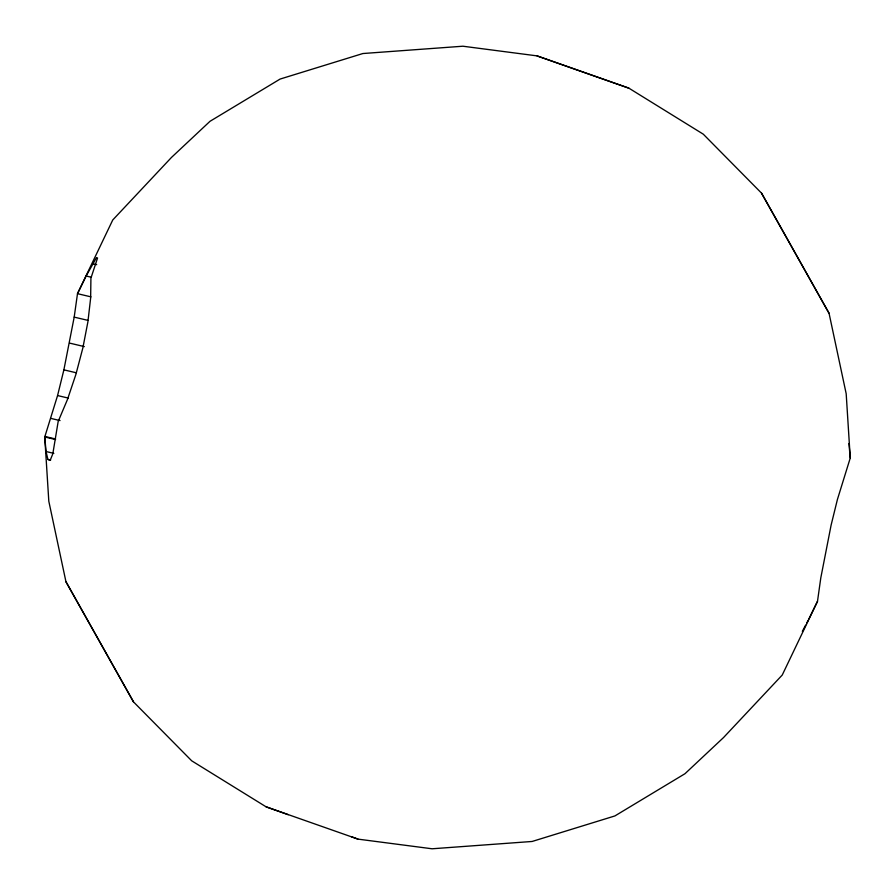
<?xml version="1.0" encoding="UTF-8"?>
<svg xmlns="http://www.w3.org/2000/svg" width="895" height="895" viewBox="0 0 895 895"><rect width="100%" height="100%" fill="white"/><g stroke="black" fill="none" stroke-linecap="round" stroke-linejoin="round"><path stroke-width="1.34" d="M74.195 317.121L77.496 293.672L112.748 219.98L171.448 157.464L210.012 121.295L280.101 79.062L362.878 53.532L462.905 46.216L536.989 55.87L628.894 88.169L703.28 134.172L761.5 193.107L829.05 313.261L846.189 393.744L850.25 458.016L837.418 499.477L831.097 525.186L820.793 577.924L817.493 601.362L782.252 675.02L723.552 737.536L684.988 773.705L614.899 815.938L532.122 841.468L432.095 848.784L358.011 839.13L266.106 806.831L191.72 760.828L133.5 701.893L65.95 581.739L48.811 501.256L44.75 436.984L57.571 395.556L63.881 369.848L74.195 317.121L87.788 320.332M55.535 439.534L44.75 436.961L46.048 451.527L47.916 459.448L50.232 460.22L52.827 453.776L58.175 421.467L67.483 399.45L75.907 374.367L82.866 347.92L87.889 321.909L90.641 298.125L90.921 278.166L97.555 258.017L96.526 257.547L86.144 276.007L77.496 293.672L90.954 296.86M808.845 619.027L817.493 601.362M802.345 631.344L805.589 625.18M806.898 622.719L808.196 620.257M92.644 263.689L96.705 264.651M86.144 276.007L91.268 277.226M69.553 343.098L84.32 346.6M63.881 369.848L75.963 372.712M57.571 395.556L68.3 398.096M51.037 418.446L60.043 420.583M44.839 436.458L55.579 438.997M46.048 451.527L53.845 453.373M47.916 459.448L50.623 460.097M628.894 88.169L536.989 55.87M266.106 806.831L288.224 814.696M351.567 836.758L358.011 839.13M829.05 313.261L761.5 193.107M65.95 581.739L133.5 701.893M848.952 443.517L850.25 458.039"/></g></svg>
